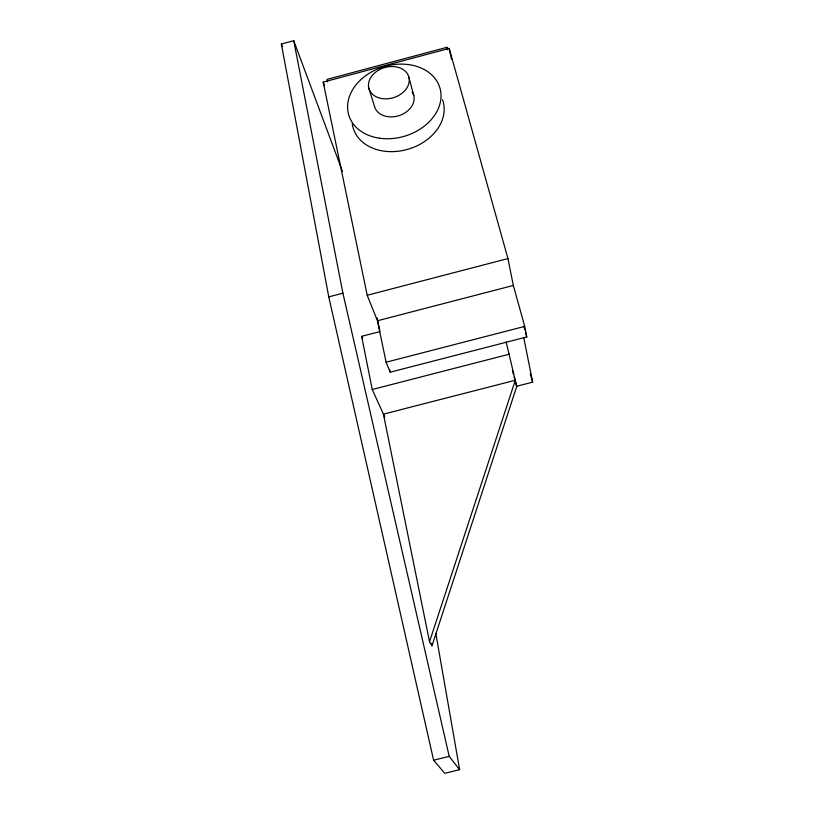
<?xml version="1.0" encoding="UTF-8"?>
<svg xmlns="http://www.w3.org/2000/svg" width="814" height="814" viewBox="0 0 814 814"><rect width="100%" height="100%" fill="white"/><g stroke="black" fill="none" stroke-linecap="round" stroke-linejoin="round"><path stroke-width="1.22" d="M429.527 641.758L515.313 380.26L383.425 414.143L429.527 641.758L431.969 645.828L516.717 386.477L506.145 341.941M435.826 633.465L459.625 769.657L444.77 773.3L433.597 760.195L328.764 296.866L281.349 44.037L293.732 40.7L342.44 171.347M447.639 49.654L446.978 47.293L327.065 79.385L327.584 81.878M323.209 82.122L449.186 48.402L507.946 258.577L513.319 285.46L524.715 326.394L526.78 336.945L390.232 372.191L386.101 362.22L377.442 320.767L367.195 295.268L323.209 82.122L324.481 85.674M328.764 296.866L342.898 293.182L293.732 40.7M367.195 295.268L507.946 258.577M377.442 320.767L513.319 285.46M384.757 417.073L372.252 389.499L361.63 336.335L380.036 331.563M386.101 362.22L524.715 326.394M372.252 389.499L509.411 354.151M516.798 386.233L532.651 382.163L523.707 337.423M433.597 760.195L449.206 756.359L459.625 769.657M361.63 336.335L362.637 338.644M281.349 44.037L282.265 46.398M368.752 87.912L374.399 106.024A20.381 15.537 -16.7 0 0 400.305 115.191A20.381 15.537 -16.7 0 0 412.108 91.819M523.799 326.221L524.796 329.792M525.457 332.173L526.78 336.945M530.301 373.616L532.651 382.163M512.515 370.746L513.492 374.379M514.133 376.801L516.717 386.477M408.893 77.198A20.777 15.68 -16.8 0 1 382.173 98.596A20.777 15.68 -16.8 0 1 375.498 72.253A20.777 15.68 -16.8 0 1 408.893 77.198L413.766 95.533M342.898 293.182L449.206 756.359M446.978 47.293L447.486 49.613M449.186 48.402L451.587 59.493M389.703 369.709L390.232 372.191M377.157 317.989L379.751 330.403M431.471 643.345L431.969 645.828M442.521 99.695A46.876 35.999 -16.7 0 1 406.603 149.634A46.876 35.999 -16.7 0 1 352.269 123.708M379.558 138.217A47.558 36.264 -16.7 0 0 440.069 88.523A47.558 36.264 -16.7 0 0 363.268 77.554A47.558 36.264 -16.7 0 0 379.558 138.217"/></g></svg>
